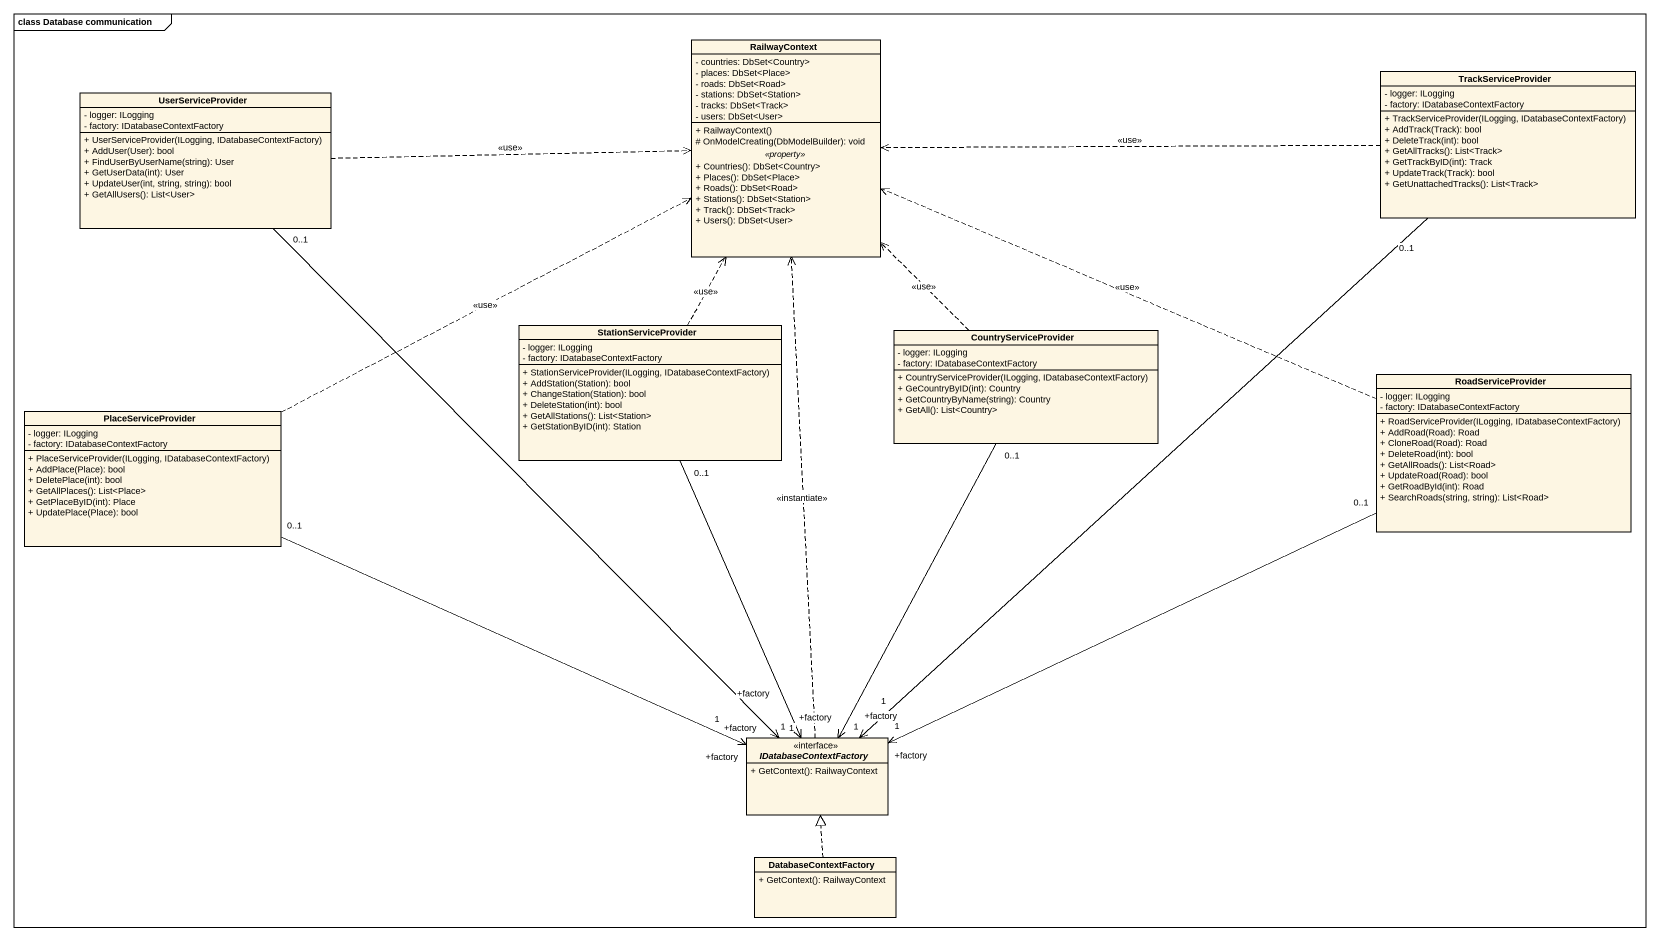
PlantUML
@startuml
mainframe class Database communication
hide circle
hide empty members
skinparam classAttributeIconSize 0
class RailwayContext {
  - countries: DbSet<Country>
  - places: DbSet<Place>
  - roads: DbSet<Road>
  - stations: DbSet<Station>
  - tracks: DbSet<Track>
  - users: DbSet<User>
  --
  + RailwayContext()
  # OnModelCreating(DbModelBuilder): void
  .. <<property>> ..
  + Countries(): DbSet<Country>
  + Places(): DbSet<Place>
  + Roads(): DbSet<Road>
  + Stations(): DbSet<Station>
  + Track(): DbSet<Track>
  + Users(): DbSet<User>
}
class UserServiceProvider {
  - logger: ILogging
  - factory: IDatabaseContextFactory
  + UserServiceProvider(ILogging, IDatabaseContextFactory)
  + AddUser(User): bool
  + FindUserByUserName(string): User
  + GetUserData(int): User
  + UpdateUser(int, string, string): bool
  + GetAllUsers(): List<User>
}
class TrackServiceProvider {
  - logger: ILogging
  - factory: IDatabaseContextFactory
  + TrackServiceProvider(ILogging, IDatabaseContextFactory)
  + AddTrack(Track): bool
  + DeleteTrack(int): bool
  + GetAllTracks(): List<Track>
  + GetTrackByID(int): Track
  + UpdateTrack(Track): bool
  + GetUnattachedTracks(): List<Track>
}
class StationServiceProvider {
  - logger: ILogging
  - factory: IDatabaseContextFactory
  + StationServiceProvider(ILogging, IDatabaseContextFactory)
  + AddStation(Station): bool
  + ChangeStation(Station): bool
  + DeleteStation(int): bool
  + GetAllStations(): List<Station>
  + GetStationByID(int): Station
}
class CountryServiceProvider {
  - logger: ILogging
  - factory: IDatabaseContextFactory
  + CountryServiceProvider(ILogging, IDatabaseContextFactory)
  + GeCountryByID(int): Country
  + GetCountryByName(string): Country
  + GetAll(): List<Country>
}
class RoadServiceProvider {
  - logger: ILogging
  - factory: IDatabaseContextFactory
  + RoadServiceProvider(ILogging, IDatabaseContextFactory)
  + AddRoad(Road): Road
  + CloneRoad(Road): Road
  + DeleteRoad(int): bool
  + GetAllRoads(): List<Road>
  + UpdateRoad(Road): bool
  + GetRoadById(int): Road
  + SearchRoads(string, string): List<Road>
}
class PlaceServiceProvider {
  - logger: ILogging
  - factory: IDatabaseContextFactory
  + PlaceServiceProvider(ILogging, IDatabaseContextFactory)
  + AddPlace(Place): bool
  + DeletePlace(int): bool
  + GetAllPlaces(): List<Place>
  + GetPlaceByID(int): Place
  + UpdatePlace(Place): bool
}
interface IDatabaseContextFactory {
  + GetContext(): RailwayContext
}
class DatabaseContextFactory {
  + GetContext(): RailwayContext
}
UserServiceProvider .right.> RailwayContext : <<use>>
UserServiceProvider "0..1" --> "+factory\n1" IDatabaseContextFactory
TrackServiceProvider .left.> RailwayContext : <<use>>
TrackServiceProvider "0..1" --> "+factory\n1" IDatabaseContextFactory
StationServiceProvider .up.> RailwayContext : <<use>>
StationServiceProvider "0..1" --> "+factory\n1" IDatabaseContextFactory
CountryServiceProvider .up.> RailwayContext : <<use>>
CountryServiceProvider "0..1" --> "+factory\n1" IDatabaseContextFactory
RoadServiceProvider .left.> RailwayContext : <<use>>
RoadServiceProvider "0..1" -left-> "+factory\n1" IDatabaseContextFactory
PlaceServiceProvider .right.> RailwayContext : <<use>>
PlaceServiceProvider "0..1" -right-> "+factory\n1" IDatabaseContextFactory
IDatabaseContextFactory .up.> RailwayContext : <<instantiate>>
DatabaseContextFactory .up.|> IDatabaseContextFactory
@enduml
